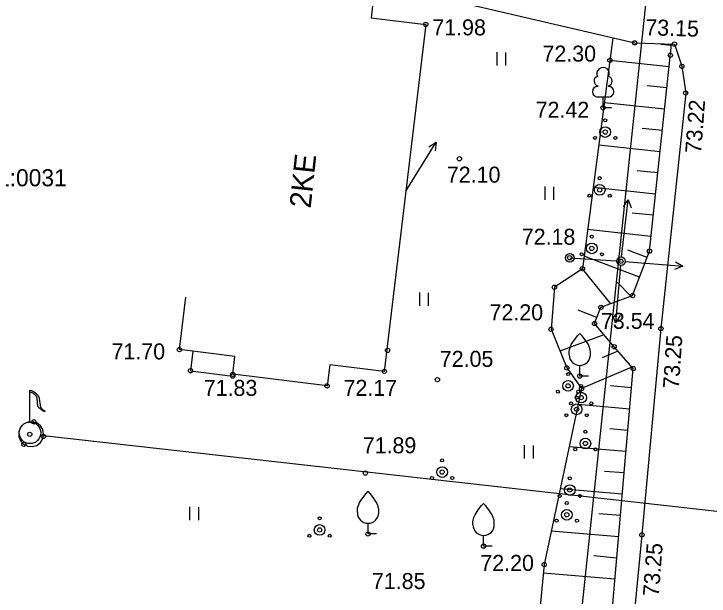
# Model space of a CAD drawing. Extents: x 631971 to 635284, y 6450547 to 6453247.
# Drawn here: x 633940.91 to 633973.48, y 6452003.05 to 6452030.33 of the extents above; entities that cross this region are included whole.
import ezdxf

# ---------------------------------------------------------------- set-up
doc = ezdxf.new("R2010")
doc.units = 0
for name, color, linetype in [('7', 7, 'Continuous'), ('Default', 7, 'Continuous'), ('Level 1', 7, 'Continuous'), ('Level 10', 7, 'Continuous'), ('Level 12', 7, 'Continuous'), ('Level 15', 7, 'Continuous'), ('Level 2', 7, 'Continuous'), ('Level 30', 7, 'Continuous'), ('Level 31', 7, 'Continuous'), ('Level 40', 7, 'Continuous'), ('Level 41', 7, 'Continuous'), ('Level 42', 7, 'Continuous'), ('Level 44', 7, 'Continuous'), ('Level 48', 7, 'Continuous'), ('Level 5', 7, 'Continuous'), ('Level 54', 7, 'Continuous'), ('Level 59', 7, 'Continuous'), ('PR_elekter', 7, 'Continuous')]:
    doc.layers.add(name, color=color, linetype=linetype)

# ---------------------------------------------------------------- blocks, each defined once
blk = doc.blocks.new('POINT_DISPLAY')
at = {"layer": 'Default'}
blk.add_line((0, 0), (0, 0), dxfattribs=at)
blk = doc.blocks.new('PUNKT')
at = {"layer": 'PR_elekter'}
blk.add_circle((0, 0), 10000, dxfattribs=at)
blk.add_circle((0, 0), 10000, dxfattribs=at)
blk = doc.blocks.new('PUNKT_1')
at = {"layer": 'Default'}
blk.add_circle((0, 0), 10000, dxfattribs=at)
blk.add_circle((0, 0), 10000, dxfattribs=at)
blk = doc.blocks.new('VPQQSA')
at = {"layer": 'Level 10'}
for centre, radius in [((0, 55000), 7071), ((0, 0), 25000), ((-47631, -27500), 7071), ((47631, -27500), 7071)]:
    blk.add_circle(centre, radius, dxfattribs=at)
blk = doc.blocks.new('VVILPU')
at = {"layer": 'Level 10'}
for p, q in [((0, 0), (0, 50000)), ((40000, 0), (0, 0))]:
    blk.add_line(p, q, dxfattribs=at)
for points in [[(-50000, 100000), (-50000, 115000), (-49000, 122000), (-45000, 134000), (-40000, 147000), (-25000, 170000), (-9000, 190000), (0, 200000)], [(50000, 100000), (50000, 115000), (49000, 122000), (45000, 134000), (40000, 147000), (25000, 170000), (9000, 190000), (0, 200000)]]:
    blk.add_lwpolyline(points, dxfattribs=at)
blk.add_arc((0, 100000), 50000, 180, 0, dxfattribs=at)
blk = doc.blocks.new('WMNOLO')
at = {"layer": '7'}
for points in [[(20000, 0), (290000, 0)], [(254000, 18000), (290000, 0), (253000, -18000)]]:
    blk.add_lwpolyline(points, dxfattribs=at)
blk.add_circle((0, 0), 20000, dxfattribs=at)
blk = doc.blocks.new('VTOMB')
at = {"layer": '7'}
blk.add_circle((0, 0), 19980, dxfattribs=at)
blk = doc.blocks.new('VLAIPU')
at = {"layer": 'Level 10'}
for p, q in [((-25000, 103000), (-25000, 100000)), ((25000, 103000), (25000, 100000)), ((25000, 50000), (-25000, 50000)), ((0, 0), (0, 50000)), ((40000, 0), (0, 0))]:
    blk.add_line(p, q, dxfattribs=at)
for centre, radius, start, end in [((0, 160000), 29155, 332.5799, 207.4201), ((-20000, 125000), 22361, 105.2441, 257.079033), ((20000, 125000), 22361, 282.920967, 74.7559), ((-25000, 75000), 25000, 90.000006, 270), ((25000, 75000), 25000, 270, 89.999994)]:
    blk.add_arc(centre, radius, start, end, dxfattribs=at)
blk = doc.blocks.new('WMNOOL')
at = {"layer": 'Level 12'}
for points in [[(20000, 0), (290000, 0)], [(254000, 18000), (290000, 0), (253000, -18000)]]:
    blk.add_lwpolyline(points, dxfattribs=at)
blk = doc.blocks.new('VHEIN_')
at = {"layer": 'Level 41'}
for p, q in [((0, 62000), (0, 0)), ((41000, 61000), (41000, 0))]:
    blk.add_line(p, q, dxfattribs=at)
blk = doc.blocks.new('VPUMKA')
at = {"layer": 'Level 44'}
blk.add_line((0, 50000), (0, 200000), dxfattribs=at)
blk.add_circle((0, 0), 50300, dxfattribs=at)
for points, degree in [([(0, 200000), (5000, 198000), (10000, 196000), (15000, 194000), (21380, 191448), (26011, 185939), (31000, 181000), (34440, 177595), (37532, 174224), (40000, 170000), (41484, 167461), (42541, 164816), (43000, 162000), (44193, 154681), (44885, 147319), (46000, 140000), (46867, 134310), (47735, 128645), (49000, 123000), (49591, 120363), (51563, 118287), (53000, 116000), (57160, 109376), (72512, 101045), (70000, 100000), (67834, 99099), (57184, 104778), (52000, 109000), (49988, 110639), (47963, 112258), (46000, 114000), (43512, 116209), (41028, 118147), (39000, 121000), (36861, 124009), (36258, 127529), (36000, 131000), (35654, 135666), (35349, 140335), (35000, 145000), (34676, 149334), (34342, 153667), (34000, 158000), (33758, 161064), (33334, 164099), (32000, 167000), (30553, 170146), (28249, 172471), (26000, 175000), (23774, 177504), (21885, 180397), (19000, 182000), (16000, 183667), (13000, 185333), (10000, 187000)], 3), ([(10000, 187000), (6608, 188561), (648, 190386), (0, 192000)], 2)]:
    blk.add_open_spline(points, degree=degree, dxfattribs=at)

msp = doc.modelspace()

# ---------------------------------------------------------------- linework, layer by layer
at = {"layer": 'Level 1'}
msp.add_lwpolyline([(633950.64, 6452031.15), (633953.24, 6452030.83), (633953.34, 6452031.67), (633957.76, 6452031.13), (633957.64, 6452030.14), (633960.2, 6452029.83), (633958.26, 6452013.58), (633955.7, 6452013.89), (633955.58, 6452012.9), (633951.16, 6452013.44), (633951.26, 6452014.28), (633948.66, 6452014.6), (633948.96, 6452017.06)], dxfattribs=at)
at = {"layer": 'Level 15'}
msp.add_line((633975.21, 6452006.86), (633942.3, 6452010.56), dxfattribs=at)
at = {"layer": 'Level 2'}
msp.add_lwpolyline([(633949.29, 6452014.52), (633949.18, 6452013.61), (633951.16, 6452013.36)], dxfattribs=at)
at = {"layer": 'Level 30'}
msp.add_lwpolyline([(633959.99, 6452031.31), (633969.99, 6452028.97), (633971.85, 6452028.91), (633972.2, 6452027.87), (633972.38, 6452026.62), (633971.22, 6452015.58), (633970.33, 6452005.92), (633969.35, 6451995.89), (633968.53, 6451989.13)], dxfattribs=at)
at = {"layer": 'Level 31'}
msp.add_lwpolyline([(633968.97, 6452029.21), (633967.54, 6452018.39), (633966.23, 6452017.52), (633966.07, 6452015.55), (633966.81, 6452013.74), (633967.5, 6452012.77), (633965.75, 6452004.53), (633964.58, 6451992.32), (633963.84, 6451980.04)], dxfattribs=at)
at = {"layer": 'Level 40'}
msp.add_lwpolyline([(633972.56, 6452050.14), (633927.68, 6452050.34), (633923.54, 6451991.33), (633930.07, 6451990.66), (633966.02, 6451988.18)], close=True, dxfattribs=at)
at = {"layer": 'Level 42'}
for p, q in [((633971.71, 6452028.84), (633971.22, 6452028.9)), ((633971.61, 6452027.85), (633968.83, 6452028.15)), ((633971.5, 6452026.86), (633970.57, 6452026.95)), ((633971.39, 6452025.86), (633968.57, 6452026.16)), ((633971.29, 6452024.87), (633970.34, 6452024.96)), ((633971.18, 6452023.87), (633968.31, 6452024.18)), ((633971.07, 6452022.88), (633970.1, 6452022.98)), ((633970.97, 6452021.88), (633968.04, 6452022.19)), ((633970.86, 6452020.89), (633969.88, 6452020.99)), ((633970.75, 6452019.9), (633967.78, 6452020.22)), ((633970.57, 6452018.92), (633969.67, 6452019.26)), ((633970.21, 6452017.99), (633967.62, 6452018.97)), ((633968.87, 6452016.75), (633967.54, 6452018.39)), ((633969.81, 6452017.1), (633969.17, 6452017.75)), ((633968.22, 6452016.11), (633967.35, 6452016.45)), ((633968.55, 6452015.29), (633966.49, 6452014.52)), ((633969.2, 6452014.53), (633968.47, 6452014.22)), ((633969.86, 6452013.78), (633967.5, 6452012.77)), ((633969.84, 6452012.8), (633968.86, 6452012.9)), ((633969.76, 6452011.81), (633967.34, 6452012.02)), ((633969.67, 6452010.81), (633968.82, 6452010.88)), ((633969.58, 6452009.82), (633966.92, 6452010.05)), ((633969.5, 6452008.82), (633968.57, 6452008.89)), ((633969.41, 6452007.82), (633966.5, 6452008.07)), ((633969.32, 6452006.83), (633968.31, 6452006.91)), ((633969.24, 6452005.83), (633966.08, 6452006.1)), ((633969.15, 6452004.83), (633968.07, 6452004.94)), ((633969.06, 6452003.84), (633965.71, 6452004.13))]:
    msp.add_line(p, q, dxfattribs=at)
msp.add_lwpolyline([(633966.68, 6451981.47), (633967.57, 6451991.78), (633968.9, 6452001.95), (633969.92, 6452013.71), (633969.03, 6452014.73), (633968.11, 6452015.82), (633968.41, 6452016.58), (633969.89, 6452017.13), (633970.68, 6452019.21), (633971.72, 6452028.91)], dxfattribs=at)
at = {"layer": 'Level 48'}
msp.add_line((633966.95, 6452018.9), (633969.35, 6452018.74), dxfattribs=at)
at = {"layer": 'Level 5'}
msp.add_lwpolyline([(633942.3, 6452010.637), (633942.26, 6452010.849), (633942.147, 6452011.032), (633941.974, 6452011.162), (633941.767, 6452011.221), (633941.552, 6452011.202), (633941.359, 6452011.105), (633941.213, 6452010.946), (633941.135, 6452010.744), (633941.136, 6452010.529), (633941.214, 6452010.327), (633941.359, 6452010.168), (633941.552, 6452010.072), (633941.767, 6452010.052), (633941.975, 6452010.111), (633942.147, 6452010.242), (633942.26, 6452010.425), (633942.3, 6452010.637)], dxfattribs=at)

# ---------------------------------------------------------------- block references
at = {"layer": 'Level 10', "xscale": 1.0000000000002532e-05, "yscale": 1.0000000000002532e-05}
for name, p in [('VLAIPU', (633968.51, 6452025.93)), ('VPQQSA', (633968.61, 6452024.79)), ('VPQQSA', (633968.35, 6452022.08)), ('VPQQSA', (633967.98, 6452019.34)), ('VVILPU', (633967.42, 6452013.36)), ('VPQQSA', (633966.87, 6452012.9)), ('VPQQSA', (633967.48, 6452012.35)), ('VPQQSA', (633967.27, 6452011.8)), ('VPQQSA', (633967.68, 6452010.2)), ('VPQQSA', (633960.97, 6452008.86)), ('VPQQSA', (633966.95, 6452008.02)), ('VVILPU', (633957.5, 6452005.96)), ('VPQQSA', (633966.81, 6452006.86)), ('VVILPU', (633962.91, 6452005.39)), ('VPQQSA', (633955.23, 6452006.15))]:
    msp.add_blockref(name, p, dxfattribs=at)
at = {"layer": 'Level 12'}
for name, p, xscale, yscale, rotation in [('WMNOOL', (633959.16, 6452021.85), 1.0000000000002532e-05, 1.0000000000002532e-05, 58.18429035307322), ('WMNOLO', (633969.35, 6452018.74), 1.0000000000002535e-05, 1.0000000000002533e-05, 83.4273360174118), ('WMNOLO', (633969.35, 6452018.74), 1.0000000000002537e-05, 1.0000000000002535e-05, -95.02978516765705), ('WMNOLO', (633969.35, 6452018.74), 1.0000000000002533e-05, 1.0000000000002533e-05, -4.582927037367884)]:
    msp.add_blockref(name, p, dxfattribs=dict(at, xscale=xscale, yscale=yscale, rotation=rotation))
at = {"layer": 'Level 41', "xscale": 1.0000000000002532e-05, "yscale": 1.0000000000002532e-05}
for p in [(633963.53, 6452027.91), (633965.78, 6452021.62), (633959.91, 6452016.65), (633964.82, 6452009.5), (633949.14, 6452006.61)]:
    msp.add_blockref('VHEIN_', p, dxfattribs=at)
at = {"layer": 'Level 44', "xscale": 1.0000000000002532e-05, "yscale": 1.0000000000002532e-05}
msp.add_blockref('VPUMKA', (633941.66, 6452010.7), dxfattribs=at)
at = {"layer": 'Level 48', "xscale": 1.0000000000002532e-05, "yscale": 1.0000000000002532e-05}
msp.add_blockref('VTOMB', (633966.95, 6452018.9), dxfattribs=at)
at = {"layer": 'Level 54'}
for name, p, xscale, yscale in [('POINT_DISPLAY', (633960.2, 6452029.83), 0.010000000000002531, 0.010000000000002531), ('PUNKT', (633969.99, 6452028.97), 1.0000000000002532e-05, 1.0000000000002532e-05), ('POINT_DISPLAY', (633969.99, 6452028.97), 0.010000000000002531, 0.010000000000002531), ('POINT_DISPLAY', (633971.85, 6452028.91), 0.010000000000002531, 0.010000000000002531), ('PUNKT', (633971.66, 6452028.39), 1.0000000000002532e-05, 1.0000000000002532e-05), ('POINT_DISPLAY', (633971.66, 6452028.39), 0.010000000000002531, 0.010000000000002531), ('POINT_DISPLAY', (633968.83, 6452028.15), 0.010000000000002531, 0.010000000000002531), ('PUNKT', (633972.2, 6452027.87), 1.0000000000002532e-05, 1.0000000000002532e-05), ('POINT_DISPLAY', (633972.2, 6452027.87), 0.010000000000002531, 0.010000000000002531), ('POINT_DISPLAY', (633972.38, 6452026.62), 0.010000000000002531, 0.010000000000002531), ('POINT_DISPLAY', (633968.51, 6452025.93), 0.010000000000002531, 0.010000000000002531), ('PUNKT', (633968.61, 6452024.79), 1.0000000000002532e-05, 1.0000000000002532e-05), ('POINT_DISPLAY', (633968.61, 6452024.79), 0.010000000000002531, 0.010000000000002531), ('POINT_DISPLAY', (633961.78, 6452023.54), 0.010000000000002531, 0.010000000000002531), ('PUNKT', (633968.35, 6452022.08), 1.0000000000002532e-05, 1.0000000000002532e-05), ('POINT_DISPLAY', (633968.35, 6452022.08), 0.010000000000002531, 0.010000000000002531), ('PUNKT', (633967.98, 6452019.34), 1.0000000000002532e-05, 1.0000000000002532e-05), ('POINT_DISPLAY', (633967.98, 6452019.34), 0.010000000000002531, 0.010000000000002531), ('PUNKT', (633970.68, 6452019.21), 1.0000000000002532e-05, 1.0000000000002532e-05), ('POINT_DISPLAY', (633970.68, 6452019.21), 0.010000000000002531, 0.010000000000002531), ('POINT_DISPLAY', (633966.95, 6452018.9), 0.010000000000002531, 0.010000000000002531), ('PUNKT', (633969.35, 6452018.74), 1.0000000000002532e-05, 1.0000000000002532e-05), ('POINT_DISPLAY', (633969.35, 6452018.74), 0.010000000000002531, 0.010000000000002531), ('PUNKT', (633967.54, 6452018.39), 1.0000000000002532e-05, 1.0000000000002532e-05), ('POINT_DISPLAY', (633967.54, 6452018.39), 0.010000000000002531, 0.010000000000002531), ('PUNKT', (633966.23, 6452017.52), 1.0000000000002532e-05, 1.0000000000002532e-05), ('POINT_DISPLAY', (633966.23, 6452017.52), 0.010000000000002531, 0.010000000000002531), ('PUNKT', (633969.89, 6452017.13), 1.0000000000002532e-05, 1.0000000000002532e-05), ('POINT_DISPLAY', (633969.89, 6452017.13), 0.010000000000002531, 0.010000000000002531), ('PUNKT', (633968.41, 6452016.58), 1.0000000000002532e-05, 1.0000000000002532e-05), ('POINT_DISPLAY', (633968.41, 6452016.58), 0.010000000000002531, 0.010000000000002531), ('POINT_DISPLAY', (633968.11, 6452015.82), 0.010000000000002531, 0.010000000000002531), ('POINT_DISPLAY', (633966.07, 6452015.55), 0.010000000000002531, 0.010000000000002531), ('POINT_DISPLAY', (633971.22, 6452015.58), 0.010000000000002531, 0.010000000000002531), ('PUNKT', (633958.41, 6452014.56), 1.0000000000002532e-05, 1.0000000000002532e-05), ('PUNKT', (633969.03, 6452014.73), 1.0000000000002532e-05, 1.0000000000002532e-05), ('POINT_DISPLAY', (633969.03, 6452014.73), 0.010000000000002531, 0.010000000000002531), ('POINT_DISPLAY', (633948.66, 6452014.6), 0.010000000000002531, 0.010000000000002531), ('POINT_DISPLAY', (633958.41, 6452014.56), 0.010000000000002531, 0.010000000000002531), ('PUNKT', (633949.18, 6452013.61), 1.0000000000002532e-05, 1.0000000000002532e-05), ('PUNKT', (633966.81, 6452013.74), 1.0000000000002532e-05, 1.0000000000002532e-05), ('POINT_DISPLAY', (633966.81, 6452013.74), 0.010000000000002531, 0.010000000000002531), ('PUNKT', (633969.92, 6452013.71), 1.0000000000002532e-05, 1.0000000000002532e-05), ('POINT_DISPLAY', (633969.92, 6452013.71), 0.010000000000002531, 0.010000000000002531), ('POINT_DISPLAY', (633949.18, 6452013.61), 0.010000000000002531, 0.010000000000002531), ('PUNKT', (633951.16, 6452013.36), 1.0000000000002532e-05, 1.0000000000002532e-05), ('POINT_DISPLAY', (633951.16, 6452013.44), 0.010000000000002531, 0.010000000000002531), ('POINT_DISPLAY', (633951.16, 6452013.36), 0.010000000000002531, 0.010000000000002531), ('POINT_DISPLAY', (633958.26, 6452013.58), 0.010000000000002531, 0.010000000000002531), ('PUNKT', (633967.42, 6452013.36), 1.0000000000002532e-05, 1.0000000000002532e-05), ('POINT_DISPLAY', (633967.42, 6452013.36), 0.010000000000002531, 0.010000000000002531), ('POINT_DISPLAY', (633960.75, 6452013.19), 0.010000000000002531, 0.010000000000002531), ('PUNKT', (633955.58, 6452012.9), 1.0000000000002532e-05, 1.0000000000002532e-05), ('POINT_DISPLAY', (633955.58, 6452012.9), 0.010000000000002531, 0.010000000000002531), ('PUNKT', (633966.87, 6452012.9), 1.0000000000002532e-05, 1.0000000000002532e-05), ('POINT_DISPLAY', (633966.87, 6452012.9), 0.010000000000002531, 0.010000000000002531), ('PUNKT', (633967.5, 6452012.77), 1.0000000000002532e-05, 1.0000000000002532e-05), ('POINT_DISPLAY', (633967.5, 6452012.77), 0.010000000000002531, 0.010000000000002531), ('PUNKT', (633967.48, 6452012.35), 1.0000000000002532e-05, 1.0000000000002532e-05), ('POINT_DISPLAY', (633967.48, 6452012.35), 0.010000000000002531, 0.010000000000002531), ('PUNKT', (633967.27, 6452011.8), 1.0000000000002532e-05, 1.0000000000002532e-05), ('POINT_DISPLAY', (633967.27, 6452011.8), 0.010000000000002531, 0.010000000000002531), ('PUNKT', (633941.84, 6452011.21), 1.0000000000002532e-05, 1.0000000000002532e-05), ('POINT_DISPLAY', (633941.84, 6452011.21), 0.010000000000002531, 0.010000000000002531), ('POINT_DISPLAY', (633941.65, 6452010.63), 0.010000000000002531, 0.010000000000002531), ('PUNKT', (633942.29, 6452010.53), 1.0000000000002532e-05, 1.0000000000002532e-05), ('POINT_DISPLAY', (633942.29, 6452010.53), 0.010000000000002531, 0.010000000000002531), ('PUNKT', (633941.37, 6452010.16), 1.0000000000002532e-05, 1.0000000000002532e-05), ('POINT_DISPLAY', (633941.37, 6452010.16), 0.010000000000002531, 0.010000000000002531), ('PUNKT', (633967.68, 6452010.2), 1.0000000000002532e-05, 1.0000000000002532e-05), ('POINT_DISPLAY', (633967.68, 6452010.2), 0.010000000000002531, 0.010000000000002531), ('POINT_DISPLAY', (633957.37, 6452008.81), 0.010000000000002531, 0.010000000000002531), ('PUNKT', (633960.97, 6452008.86), 1.0000000000002532e-05, 1.0000000000002532e-05), ('POINT_DISPLAY', (633960.97, 6452008.86), 0.010000000000002531, 0.010000000000002531), ('PUNKT', (633966.95, 6452008.02), 1.0000000000002532e-05, 1.0000000000002532e-05), ('POINT_DISPLAY', (633966.95, 6452008.02), 0.010000000000002531, 0.010000000000002531), ('PUNKT', (633966.81, 6452006.86), 1.0000000000002532e-05, 1.0000000000002532e-05), ('POINT_DISPLAY', (633966.81, 6452006.86), 0.010000000000002531, 0.010000000000002531), ('PUNKT', (633955.23, 6452006.15), 1.0000000000002532e-05, 1.0000000000002532e-05), ('POINT_DISPLAY', (633955.23, 6452006.15), 0.010000000000002531, 0.010000000000002531), ('PUNKT', (633957.5, 6452005.96), 1.0000000000002532e-05, 1.0000000000002532e-05), ('POINT_DISPLAY', (633957.5, 6452005.96), 0.010000000000002531, 0.010000000000002531), ('POINT_DISPLAY', (633970.33, 6452005.92), 0.010000000000002531, 0.010000000000002531), ('PUNKT', (633962.91, 6452005.39), 1.0000000000002532e-05, 1.0000000000002532e-05), ('POINT_DISPLAY', (633962.91, 6452005.39), 0.010000000000002531, 0.010000000000002531), ('POINT_DISPLAY', (633965.75, 6452004.53), 0.010000000000002531, 0.010000000000002531)]:
    msp.add_blockref(name, p, dxfattribs=dict(at, xscale=xscale, yscale=yscale))
at = {"layer": 'Level 59', "xscale": 1.0000000000002532e-05, "yscale": 1.0000000000002532e-05}
for p in [(633960.2, 6452029.83), (633971.85, 6452028.91), (633968.83, 6452028.15), (633972.38, 6452026.62), (633968.51, 6452025.93), (633961.78, 6452023.54), (633966.95, 6452018.9), (633966.07, 6452015.55), (633968.11, 6452015.82), (633971.22, 6452015.58), (633948.66, 6452014.6), (633958.26, 6452013.58), (633951.16, 6452013.44), (633960.75, 6452013.19), (633941.65, 6452010.63), (633957.37, 6452008.81), (633970.33, 6452005.92), (633965.75, 6452004.53)]:
    msp.add_blockref('PUNKT_1', p, dxfattribs=at)

# ---------------------------------------------------------------- texts
at = {"layer": 'Level 1'}
msp.add_text('2KE', height=1, rotation=83.9223, dxfattribs=at).set_placement((633954.808, 6452021.194))
at = {"layer": 'Level 40'}
msp.add_text('69403:001:0031', height=0.79998, dxfattribs=at).set_placement((633935.65, 6452022.25))
at = {"layer": 'Level 59'}
for s, p in [('71.98', (633960.51, 6452029.32)), ('72.30', (633965.67, 6452028.09)), ('72.42', (633965.35, 6452025.46)), ('72.10', (633961.19, 6452022.42)), ('72.18', (633964.7, 6452019.51)), ('72.20', (633963.19, 6452015.97)), ('73.54', (633968.41, 6452015.57)), ('71.70', (633945.48, 6452014.14)), ('72.05', (633960.86, 6452013.79)), ('71.83', (633949.8, 6452012.43)), ('72.17', (633956.35, 6452012.43)), ('71.89', (633957.25, 6452009.74)), ('72.20', (633962.76, 6452004.23)), ('71.85', (633957.68, 6452003.38))]:
    msp.add_text(s, height=0.75, dxfattribs=at).set_placement(p)
for s, height, rotation, p in [('73.15', 0.75, 358.2773, (633970.48, 6452029.33)), ('73.22', 0.7499, 85.5624, (633973.1, 6452023.77)), ('73.25', 0.75, 86.1699, (633972.06, 6452012.75)), ('73.25', 0.7498, 85.7422, (633971.12, 6452003.01))]:
    msp.add_text(s, height=height, rotation=rotation, dxfattribs=at).set_placement(p)

doc.saveas('drawing.dxf')
